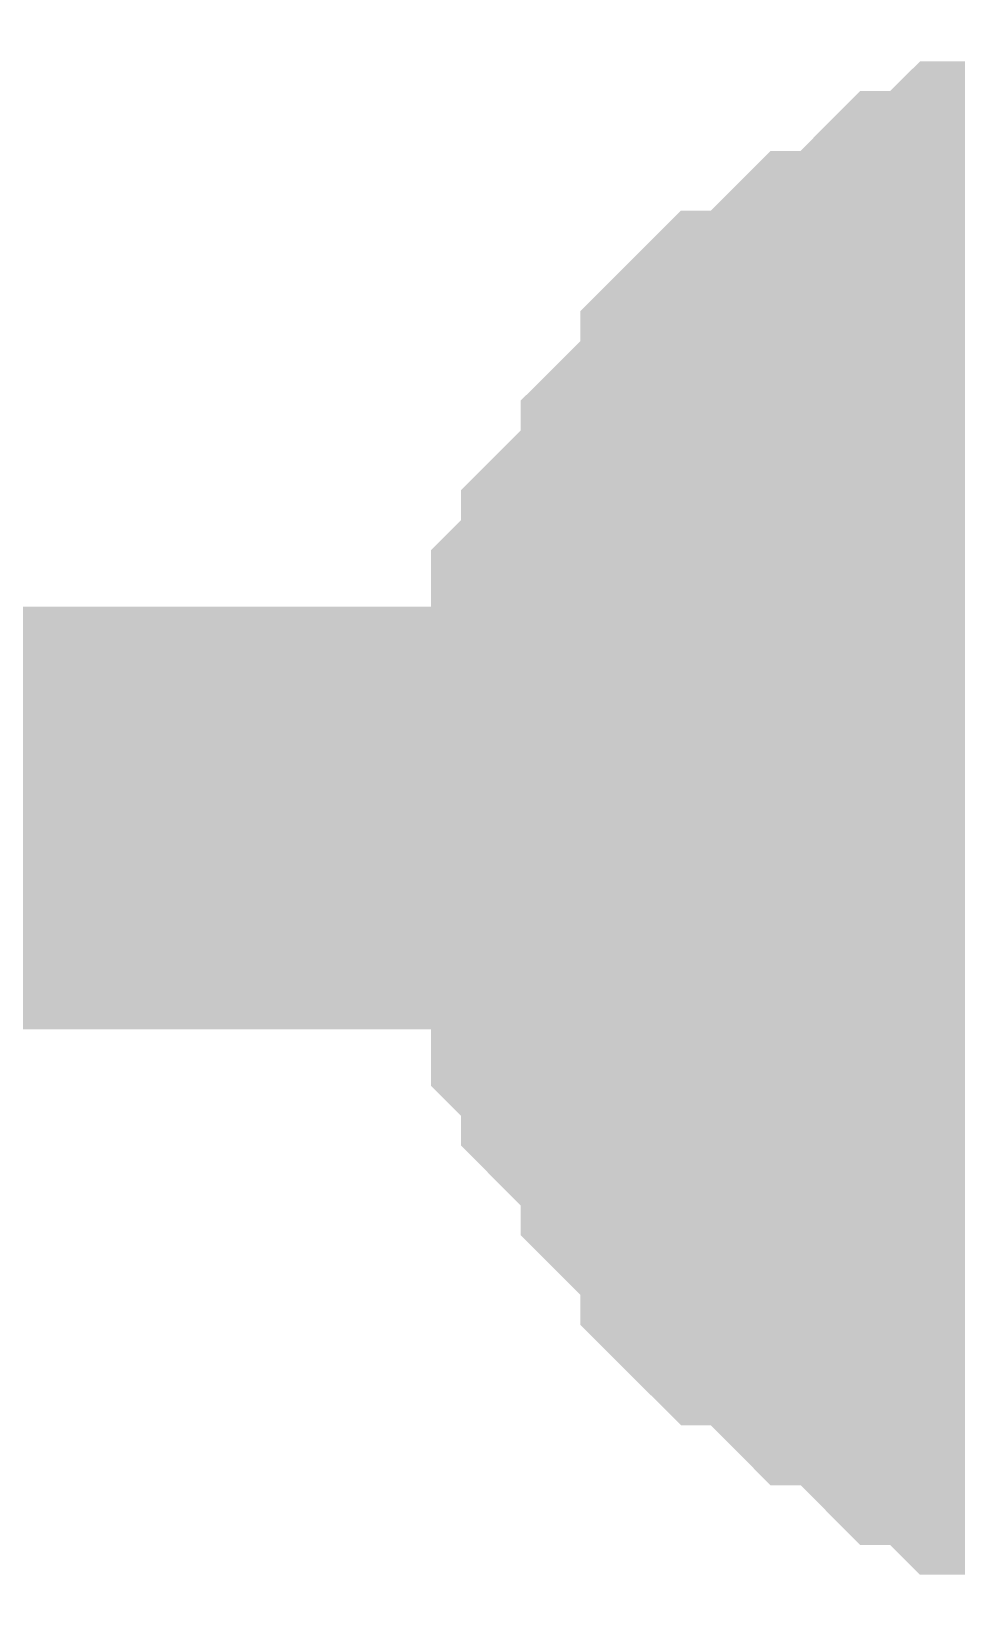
# Model space of a CAD drawing. Header units: millimetres. Extents: x 0 to 594, y 0 to 420.
# Drawn here: x 388.866 to 389.522, y 367.731 to 368.846 of the extents above; entities that cross this region are included whole.
import ezdxf

# ---------------------------------------------------------------- set-up
doc = ezdxf.new("R2010")
doc.units = ezdxf.units.MM
doc.layers.add('Sheet', color=255, linetype='Continuous')

msp = doc.modelspace()

# ---------------------------------------------------------------- linework, layer by layer
at = {"layer": 'Sheet', "color": 0}
for points, const_width in [([(389.1775, 368.2885), (389.1775, 368.3096), (389.1775, 368.3308), (389.1775, 368.3731), (389.1775, 368.3943), (389.1987, 368.4155), (389.1987, 368.4367), (389.1987, 368.4578), (389.2199, 368.479), (389.2199, 368.5002), (389.241, 368.5213), (389.2622, 368.5425), (389.2622, 368.5637), (389.2834, 368.5848), (389.3045, 368.606), (389.3045, 368.6272), (389.3257, 368.6483), (389.3469, 368.6695), (389.368, 368.6695), (389.3892, 368.6907), (389.4103, 368.7118), (389.4315, 368.7118), (389.4527, 368.733), (389.4738, 368.7542), (389.495, 368.7542), (389.5162, 368.7753), (389.5373, 368.7753), (389.5585, 368.7753), (389.5797, 368.7965)], 0.0991), ([(389.1775, 368.2885), (389.1775, 368.3096), (389.1775, 368.3308), (389.1775, 368.3731), (389.1775, 368.3943), (389.1987, 368.4155), (389.1987, 368.4367), (389.1987, 368.4578), (389.2199, 368.479), (389.2199, 368.5002), (389.241, 368.5213), (389.2622, 368.5425), (389.2622, 368.5637), (389.2834, 368.5848), (389.3045, 368.606), (389.3045, 368.6272), (389.3257, 368.6483), (389.3469, 368.6695), (389.368, 368.6695), (389.3892, 368.6907), (389.4103, 368.7118), (389.4315, 368.7118), (389.4527, 368.733), (389.4738, 368.7542), (389.495, 368.7542), (389.5162, 368.7753), (389.5373, 368.7753), (389.5585, 368.7753), (389.5797, 368.7965)], 0.0991), ([(389.1775, 368.2885), (389.1775, 368.3096), (389.1775, 368.3308), (389.1775, 368.3731), (389.1775, 368.3943), (389.1987, 368.4155), (389.1987, 368.4367), (389.1987, 368.4578), (389.2199, 368.479), (389.2199, 368.5002), (389.241, 368.5213), (389.2622, 368.5425), (389.2622, 368.5637), (389.2834, 368.5848), (389.3045, 368.606), (389.3045, 368.6272), (389.3257, 368.6483), (389.3469, 368.6695), (389.368, 368.6695), (389.3892, 368.6907), (389.4103, 368.7118), (389.4315, 368.7118), (389.4527, 368.733), (389.4738, 368.7542), (389.495, 368.7542), (389.5162, 368.7753), (389.5373, 368.7753), (389.5585, 368.7753), (389.5797, 368.7965)], 0.0991), ([(389.1775, 368.2885), (389.1775, 368.3096), (389.1775, 368.3308), (389.1775, 368.3731), (389.1775, 368.3943), (389.1987, 368.4155), (389.1987, 368.4367), (389.1987, 368.4578), (389.2199, 368.479), (389.2199, 368.5002), (389.241, 368.5213), (389.2622, 368.5425), (389.2622, 368.5637), (389.2834, 368.5848), (389.3045, 368.606), (389.3045, 368.6272), (389.3257, 368.6483), (389.3469, 368.6695), (389.368, 368.6695), (389.3892, 368.6907), (389.4103, 368.7118), (389.4315, 368.7118), (389.4527, 368.733), (389.4738, 368.7542), (389.495, 368.7542), (389.5162, 368.7753), (389.5373, 368.7753), (389.5585, 368.7753), (389.5797, 368.7965)], 0.0991), ([(389.1775, 368.2885), (389.1775, 368.3096), (389.1775, 368.3308), (389.1775, 368.3731), (389.1775, 368.3943), (389.1987, 368.4155), (389.1987, 368.4367), (389.1987, 368.4578), (389.2199, 368.479), (389.2199, 368.5002), (389.241, 368.5213), (389.2622, 368.5425), (389.2622, 368.5637), (389.2834, 368.5848), (389.3045, 368.606), (389.3045, 368.6272), (389.3257, 368.6483), (389.3469, 368.6695), (389.368, 368.6695), (389.3892, 368.6907), (389.4103, 368.7118), (389.4315, 368.7118), (389.4527, 368.733), (389.4738, 368.7542), (389.495, 368.7542), (389.5162, 368.7753), (389.5373, 368.7753), (389.5585, 368.7753), (389.5797, 368.7965)], 0.0991), ([(389.1775, 368.2885), (389.1775, 368.3096), (389.1775, 368.3308), (389.1775, 368.3731), (389.1775, 368.3943), (389.1987, 368.4155), (389.1987, 368.4367), (389.1987, 368.4578), (389.2199, 368.479), (389.2199, 368.5002), (389.241, 368.5213), (389.2622, 368.5425), (389.2622, 368.5637), (389.2834, 368.5848), (389.3045, 368.606), (389.3045, 368.6272), (389.3257, 368.6483), (389.3469, 368.6695), (389.368, 368.6695), (389.3892, 368.6907), (389.4103, 368.7118), (389.4315, 368.7118), (389.4527, 368.733), (389.4738, 368.7542), (389.495, 368.7542), (389.5162, 368.7753), (389.5373, 368.7753), (389.5585, 368.7753), (389.5797, 368.7965)], 0.0991), ([(389.1775, 368.2885), (389.1775, 368.3096), (389.1775, 368.3308), (389.1775, 368.3731), (389.1775, 368.3943), (389.1987, 368.4155), (389.1987, 368.4367), (389.1987, 368.4578), (389.2199, 368.479), (389.2199, 368.5002), (389.241, 368.5213), (389.2622, 368.5425), (389.2622, 368.5637), (389.2834, 368.5848), (389.3045, 368.606), (389.3045, 368.6272), (389.3257, 368.6483), (389.3469, 368.6695), (389.368, 368.6695), (389.3892, 368.6907), (389.4103, 368.7118), (389.4315, 368.7118), (389.4527, 368.733), (389.4738, 368.7542), (389.495, 368.7542), (389.5162, 368.7753), (389.5373, 368.7753), (389.5585, 368.7753), (389.5797, 368.7965)], 0.0991), ([(389.1775, 368.2885), (389.1775, 368.3096), (389.1775, 368.3308), (389.1775, 368.3731), (389.1775, 368.3943), (389.1987, 368.4155), (389.1987, 368.4367), (389.1987, 368.4578), (389.2199, 368.479), (389.2199, 368.5002), (389.241, 368.5213), (389.2622, 368.5425), (389.2622, 368.5637), (389.2834, 368.5848), (389.3045, 368.606), (389.3045, 368.6272), (389.3257, 368.6483), (389.3469, 368.6695), (389.368, 368.6695), (389.3892, 368.6907), (389.4103, 368.7118), (389.4315, 368.7118), (389.4527, 368.733), (389.4738, 368.7542), (389.495, 368.7542), (389.5162, 368.7753), (389.5373, 368.7753), (389.5585, 368.7753), (389.5797, 368.7965)], 0.0991), ([(389.1775, 368.2885), (389.1775, 368.3096), (389.1775, 368.3308), (389.1775, 368.3731), (389.1775, 368.3943), (389.1987, 368.4155), (389.1987, 368.4367), (389.1987, 368.4578), (389.2199, 368.479), (389.2199, 368.5002), (389.241, 368.5213), (389.2622, 368.5425), (389.2622, 368.5637), (389.2834, 368.5848), (389.3045, 368.606), (389.3045, 368.6272), (389.3257, 368.6483), (389.3469, 368.6695), (389.368, 368.6695), (389.3892, 368.6907), (389.4103, 368.7118), (389.4315, 368.7118), (389.4527, 368.733), (389.4738, 368.7542), (389.495, 368.7542), (389.5162, 368.7753), (389.5373, 368.7753), (389.5585, 368.7753), (389.5797, 368.7965)], 0.0991), ([(389.1775, 368.2885), (389.1775, 368.3096), (389.1775, 368.3308), (389.1775, 368.3731), (389.1775, 368.3943), (389.1987, 368.4155), (389.1987, 368.4367), (389.1987, 368.4578), (389.2199, 368.479), (389.2199, 368.5002), (389.241, 368.5213), (389.2622, 368.5425), (389.2622, 368.5637), (389.2834, 368.5848), (389.3045, 368.606), (389.3045, 368.6272), (389.3257, 368.6483), (389.3469, 368.6695), (389.368, 368.6695), (389.3892, 368.6907), (389.4103, 368.7118), (389.4315, 368.7118), (389.4527, 368.733), (389.4738, 368.7542), (389.495, 368.7542), (389.5162, 368.7753), (389.5373, 368.7753), (389.5585, 368.7753), (389.5797, 368.7965)], 0.0991), ([(389.1775, 368.2885), (389.1775, 368.3096), (389.1775, 368.3308), (389.1775, 368.3731), (389.1775, 368.3943), (389.1987, 368.4155), (389.1987, 368.4367), (389.1987, 368.4578), (389.2199, 368.479), (389.2199, 368.5002), (389.241, 368.5213), (389.2622, 368.5425), (389.2622, 368.5637), (389.2834, 368.5848), (389.3045, 368.606), (389.3045, 368.6272), (389.3257, 368.6483), (389.3469, 368.6695), (389.368, 368.6695), (389.3892, 368.6907), (389.4103, 368.7118), (389.4315, 368.7118), (389.4527, 368.733), (389.4738, 368.7542), (389.495, 368.7542), (389.5162, 368.7753), (389.5373, 368.7753), (389.5585, 368.7753), (389.5797, 368.7965)], 0.0991), ([(389.1775, 368.2885), (389.1775, 368.3096), (389.1775, 368.3308), (389.1775, 368.3731), (389.1775, 368.3943), (389.1987, 368.4155), (389.1987, 368.4367), (389.1987, 368.4578), (389.2199, 368.479), (389.2199, 368.5002), (389.241, 368.5213), (389.2622, 368.5425), (389.2622, 368.5637), (389.2834, 368.5848), (389.3045, 368.606), (389.3045, 368.6272), (389.3257, 368.6483), (389.3469, 368.6695), (389.368, 368.6695), (389.3892, 368.6907), (389.4103, 368.7118), (389.4315, 368.7118), (389.4527, 368.733), (389.4738, 368.7542), (389.495, 368.7542), (389.5162, 368.7753), (389.5373, 368.7753), (389.5585, 368.7753), (389.5797, 368.7965)], 0.0991), ([(389.1775, 368.2885), (389.1775, 368.3096), (389.1775, 368.3308), (389.1775, 368.3731), (389.1775, 368.3943), (389.1987, 368.4155), (389.1987, 368.4367), (389.1987, 368.4578), (389.2199, 368.479), (389.2199, 368.5002), (389.241, 368.5213), (389.2622, 368.5425), (389.2622, 368.5637), (389.2834, 368.5848), (389.3045, 368.606), (389.3045, 368.6272), (389.3257, 368.6483), (389.3469, 368.6695), (389.368, 368.6695), (389.3892, 368.6907), (389.4103, 368.7118), (389.4315, 368.7118), (389.4527, 368.733), (389.4738, 368.7542), (389.495, 368.7542), (389.5162, 368.7753), (389.5373, 368.7753), (389.5585, 368.7753), (389.5797, 368.7965)], 0.0991), ([(389.1775, 368.2885), (389.1775, 368.3096), (389.1775, 368.3308), (389.1775, 368.3731), (389.1775, 368.3943), (389.1987, 368.4155), (389.1987, 368.4367), (389.1987, 368.4578), (389.2199, 368.479), (389.2199, 368.5002), (389.241, 368.5213), (389.2622, 368.5425), (389.2622, 368.5637), (389.2834, 368.5848), (389.3045, 368.606), (389.3045, 368.6272), (389.3257, 368.6483), (389.3469, 368.6695), (389.368, 368.6695), (389.3892, 368.6907), (389.4103, 368.7118), (389.4315, 368.7118), (389.4527, 368.733), (389.4738, 368.7542), (389.495, 368.7542), (389.5162, 368.7753), (389.5373, 368.7753), (389.5585, 368.7753), (389.5797, 368.7965)], 0.0991), ([(389.1775, 368.2885), (389.1775, 368.3096), (389.1775, 368.3308), (389.1775, 368.3731), (389.1775, 368.3943), (389.1987, 368.4155), (389.1987, 368.4367), (389.1987, 368.4578), (389.2199, 368.479), (389.2199, 368.5002), (389.241, 368.5213), (389.2622, 368.5425), (389.2622, 368.5637), (389.2834, 368.5848), (389.3045, 368.606), (389.3045, 368.6272), (389.3257, 368.6483), (389.3469, 368.6695), (389.368, 368.6695), (389.3892, 368.6907), (389.4103, 368.7118), (389.4315, 368.7118), (389.4527, 368.733), (389.4738, 368.7542), (389.495, 368.7542), (389.5162, 368.7753), (389.5373, 368.7753), (389.5585, 368.7753), (389.5797, 368.7965)], 0.0991), ([(389.1775, 368.2885), (389.1775, 368.3096), (389.1775, 368.3308), (389.1775, 368.3731), (389.1775, 368.3943), (389.1987, 368.4155), (389.1987, 368.4367), (389.1987, 368.4578), (389.2199, 368.479), (389.2199, 368.5002), (389.241, 368.5213), (389.2622, 368.5425), (389.2622, 368.5637), (389.2834, 368.5848), (389.3045, 368.606), (389.3045, 368.6272), (389.3257, 368.6483), (389.3469, 368.6695), (389.368, 368.6695), (389.3892, 368.6907), (389.4103, 368.7118), (389.4315, 368.7118), (389.4527, 368.733), (389.4738, 368.7542), (389.495, 368.7542), (389.5162, 368.7753), (389.5373, 368.7753), (389.5585, 368.7753), (389.5797, 368.7965)], 0.0991), ([(389.6855, 368.2885), (385.9815, 368.2885)], 0.2997), ([(389.5797, 367.7805), (389.5585, 367.8016), (389.5373, 367.8016), (389.5162, 367.8016), (389.495, 367.8228), (389.4738, 367.8228), (389.4527, 367.844), (389.4315, 367.8651), (389.4103, 367.8651), (389.3892, 367.8863), (389.368, 367.9075), (389.3469, 367.9075), (389.3257, 367.9286), (389.3045, 367.9498), (389.3045, 367.971), (389.2834, 367.9921), (389.2622, 368.0133), (389.2622, 368.0345), (389.241, 368.0556), (389.2199, 368.0768), (389.2199, 368.098), (389.1987, 368.1191), (389.1987, 368.1403), (389.1987, 368.1615), (389.1775, 368.1826), (389.1775, 368.2038), (389.1775, 368.2461), (389.1775, 368.2673), (389.1775, 368.2885)], 0.0991), ([(389.1775, 368.2885), (389.1775, 368.2885)], 0.0991), ([(389.5797, 367.7805), (389.5585, 367.8016), (389.5373, 367.8016), (389.5162, 367.8016), (389.495, 367.8228), (389.4738, 367.8228), (389.4527, 367.844), (389.4315, 367.8651), (389.4103, 367.8651), (389.3892, 367.8863), (389.368, 367.9075), (389.3469, 367.9075), (389.3257, 367.9286), (389.3045, 367.9498), (389.3045, 367.971), (389.2834, 367.9921), (389.2622, 368.0133), (389.2622, 368.0345), (389.241, 368.0556), (389.2199, 368.0768), (389.2199, 368.098), (389.1987, 368.1191), (389.1987, 368.1403), (389.1987, 368.1615), (389.1775, 368.1826), (389.1775, 368.2038), (389.1775, 368.2461), (389.1775, 368.2673), (389.1775, 368.2885)], 0.0991), ([(389.1775, 368.2885), (389.1775, 368.2885)], 0.0991), ([(389.5797, 367.7805), (389.5585, 367.8016), (389.5373, 367.8016), (389.5162, 367.8016), (389.495, 367.8228), (389.4738, 367.8228), (389.4527, 367.844), (389.4315, 367.8651), (389.4103, 367.8651), (389.3892, 367.8863), (389.368, 367.9075), (389.3469, 367.9075), (389.3257, 367.9286), (389.3045, 367.9498), (389.3045, 367.971), (389.2834, 367.9921), (389.2622, 368.0133), (389.2622, 368.0345), (389.241, 368.0556), (389.2199, 368.0768), (389.2199, 368.098), (389.1987, 368.1191), (389.1987, 368.1403), (389.1987, 368.1615), (389.1775, 368.1826), (389.1775, 368.2038), (389.1775, 368.2461), (389.1775, 368.2673), (389.1775, 368.2885)], 0.0991), ([(389.1775, 368.2885), (389.1775, 368.2885)], 0.0991), ([(389.5797, 367.7805), (389.5585, 367.8016), (389.5373, 367.8016), (389.5162, 367.8016), (389.495, 367.8228), (389.4738, 367.8228), (389.4527, 367.844), (389.4315, 367.8651), (389.4103, 367.8651), (389.3892, 367.8863), (389.368, 367.9075), (389.3469, 367.9075), (389.3257, 367.9286), (389.3045, 367.9498), (389.3045, 367.971), (389.2834, 367.9921), (389.2622, 368.0133), (389.2622, 368.0345), (389.241, 368.0556), (389.2199, 368.0768), (389.2199, 368.098), (389.1987, 368.1191), (389.1987, 368.1403), (389.1987, 368.1615), (389.1775, 368.1826), (389.1775, 368.2038), (389.1775, 368.2461), (389.1775, 368.2673), (389.1775, 368.2885)], 0.0991), ([(389.1775, 368.2885), (389.1775, 368.2885)], 0.0991), ([(389.5797, 367.7805), (389.5585, 367.8016), (389.5373, 367.8016), (389.5162, 367.8016), (389.495, 367.8228), (389.4738, 367.8228), (389.4527, 367.844), (389.4315, 367.8651), (389.4103, 367.8651), (389.3892, 367.8863), (389.368, 367.9075), (389.3469, 367.9075), (389.3257, 367.9286), (389.3045, 367.9498), (389.3045, 367.971), (389.2834, 367.9921), (389.2622, 368.0133), (389.2622, 368.0345), (389.241, 368.0556), (389.2199, 368.0768), (389.2199, 368.098), (389.1987, 368.1191), (389.1987, 368.1403), (389.1987, 368.1615), (389.1775, 368.1826), (389.1775, 368.2038), (389.1775, 368.2461), (389.1775, 368.2673), (389.1775, 368.2885)], 0.0991), ([(389.1775, 368.2885), (389.1775, 368.2885)], 0.0991), ([(389.5797, 367.7805), (389.5585, 367.8016), (389.5373, 367.8016), (389.5162, 367.8016), (389.495, 367.8228), (389.4738, 367.8228), (389.4527, 367.844), (389.4315, 367.8651), (389.4103, 367.8651), (389.3892, 367.8863), (389.368, 367.9075), (389.3469, 367.9075), (389.3257, 367.9286), (389.3045, 367.9498), (389.3045, 367.971), (389.2834, 367.9921), (389.2622, 368.0133), (389.2622, 368.0345), (389.241, 368.0556), (389.2199, 368.0768), (389.2199, 368.098), (389.1987, 368.1191), (389.1987, 368.1403), (389.1987, 368.1615), (389.1775, 368.1826), (389.1775, 368.2038), (389.1775, 368.2461), (389.1775, 368.2673), (389.1775, 368.2885)], 0.0991), ([(389.1775, 368.2885), (389.1775, 368.2885)], 0.0991), ([(389.5797, 367.7805), (389.5585, 367.8016), (389.5373, 367.8016), (389.5162, 367.8016), (389.495, 367.8228), (389.4738, 367.8228), (389.4527, 367.844), (389.4315, 367.8651), (389.4103, 367.8651), (389.3892, 367.8863), (389.368, 367.9075), (389.3469, 367.9075), (389.3257, 367.9286), (389.3045, 367.9498), (389.3045, 367.971), (389.2834, 367.9921), (389.2622, 368.0133), (389.2622, 368.0345), (389.241, 368.0556), (389.2199, 368.0768), (389.2199, 368.098), (389.1987, 368.1191), (389.1987, 368.1403), (389.1987, 368.1615), (389.1775, 368.1826), (389.1775, 368.2038), (389.1775, 368.2461), (389.1775, 368.2673), (389.1775, 368.2885)], 0.0991), ([(389.1775, 368.2885), (389.1775, 368.2885)], 0.0991), ([(389.5797, 367.7805), (389.5585, 367.8016), (389.5373, 367.8016), (389.5162, 367.8016), (389.495, 367.8228), (389.4738, 367.8228), (389.4527, 367.844), (389.4315, 367.8651), (389.4103, 367.8651), (389.3892, 367.8863), (389.368, 367.9075), (389.3469, 367.9075), (389.3257, 367.9286), (389.3045, 367.9498), (389.3045, 367.971), (389.2834, 367.9921), (389.2622, 368.0133), (389.2622, 368.0345), (389.241, 368.0556), (389.2199, 368.0768), (389.2199, 368.098), (389.1987, 368.1191), (389.1987, 368.1403), (389.1987, 368.1615), (389.1775, 368.1826), (389.1775, 368.2038), (389.1775, 368.2461), (389.1775, 368.2673), (389.1775, 368.2885)], 0.0991), ([(389.1775, 368.2885), (389.1775, 368.2885)], 0.0991), ([(389.5797, 367.7805), (389.5585, 367.8016), (389.5373, 367.8016), (389.5162, 367.8016), (389.495, 367.8228), (389.4738, 367.8228), (389.4527, 367.844), (389.4315, 367.8651), (389.4103, 367.8651), (389.3892, 367.8863), (389.368, 367.9075), (389.3469, 367.9075), (389.3257, 367.9286), (389.3045, 367.9498), (389.3045, 367.971), (389.2834, 367.9921), (389.2622, 368.0133), (389.2622, 368.0345), (389.241, 368.0556), (389.2199, 368.0768), (389.2199, 368.098), (389.1987, 368.1191), (389.1987, 368.1403), (389.1987, 368.1615), (389.1775, 368.1826), (389.1775, 368.2038), (389.1775, 368.2461), (389.1775, 368.2673), (389.1775, 368.2885)], 0.0991), ([(389.1775, 368.2885), (389.1775, 368.2885)], 0.0991), ([(389.5797, 367.7805), (389.5585, 367.8016), (389.5373, 367.8016), (389.5162, 367.8016), (389.495, 367.8228), (389.4738, 367.8228), (389.4527, 367.844), (389.4315, 367.8651), (389.4103, 367.8651), (389.3892, 367.8863), (389.368, 367.9075), (389.3469, 367.9075), (389.3257, 367.9286), (389.3045, 367.9498), (389.3045, 367.971), (389.2834, 367.9921), (389.2622, 368.0133), (389.2622, 368.0345), (389.241, 368.0556), (389.2199, 368.0768), (389.2199, 368.098), (389.1987, 368.1191), (389.1987, 368.1403), (389.1987, 368.1615), (389.1775, 368.1826), (389.1775, 368.2038), (389.1775, 368.2461), (389.1775, 368.2673), (389.1775, 368.2885)], 0.0991), ([(389.1775, 368.2885), (389.1775, 368.2885)], 0.0991), ([(389.5797, 367.7805), (389.5585, 367.8016), (389.5373, 367.8016), (389.5162, 367.8016), (389.495, 367.8228), (389.4738, 367.8228), (389.4527, 367.844), (389.4315, 367.8651), (389.4103, 367.8651), (389.3892, 367.8863), (389.368, 367.9075), (389.3469, 367.9075), (389.3257, 367.9286), (389.3045, 367.9498), (389.3045, 367.971), (389.2834, 367.9921), (389.2622, 368.0133), (389.2622, 368.0345), (389.241, 368.0556), (389.2199, 368.0768), (389.2199, 368.098), (389.1987, 368.1191), (389.1987, 368.1403), (389.1987, 368.1615), (389.1775, 368.1826), (389.1775, 368.2038), (389.1775, 368.2461), (389.1775, 368.2673), (389.1775, 368.2885)], 0.0991), ([(389.1775, 368.2885), (389.1775, 368.2885)], 0.0991), ([(389.5797, 367.7805), (389.5585, 367.8016), (389.5373, 367.8016), (389.5162, 367.8016), (389.495, 367.8228), (389.4738, 367.8228), (389.4527, 367.844), (389.4315, 367.8651), (389.4103, 367.8651), (389.3892, 367.8863), (389.368, 367.9075), (389.3469, 367.9075), (389.3257, 367.9286), (389.3045, 367.9498), (389.3045, 367.971), (389.2834, 367.9921), (389.2622, 368.0133), (389.2622, 368.0345), (389.241, 368.0556), (389.2199, 368.0768), (389.2199, 368.098), (389.1987, 368.1191), (389.1987, 368.1403), (389.1987, 368.1615), (389.1775, 368.1826), (389.1775, 368.2038), (389.1775, 368.2461), (389.1775, 368.2673), (389.1775, 368.2885)], 0.0991), ([(389.1775, 368.2885), (389.1775, 368.2885)], 0.0991), ([(389.5797, 367.7805), (389.5585, 367.8016), (389.5373, 367.8016), (389.5162, 367.8016), (389.495, 367.8228), (389.4738, 367.8228), (389.4527, 367.844), (389.4315, 367.8651), (389.4103, 367.8651), (389.3892, 367.8863), (389.368, 367.9075), (389.3469, 367.9075), (389.3257, 367.9286), (389.3045, 367.9498), (389.3045, 367.971), (389.2834, 367.9921), (389.2622, 368.0133), (389.2622, 368.0345), (389.241, 368.0556), (389.2199, 368.0768), (389.2199, 368.098), (389.1987, 368.1191), (389.1987, 368.1403), (389.1987, 368.1615), (389.1775, 368.1826), (389.1775, 368.2038), (389.1775, 368.2461), (389.1775, 368.2673), (389.1775, 368.2885)], 0.0991), ([(389.1775, 368.2885), (389.1775, 368.2885)], 0.0991), ([(389.5797, 367.7805), (389.5585, 367.8016), (389.5373, 367.8016), (389.5162, 367.8016), (389.495, 367.8228), (389.4738, 367.8228), (389.4527, 367.844), (389.4315, 367.8651), (389.4103, 367.8651), (389.3892, 367.8863), (389.368, 367.9075), (389.3469, 367.9075), (389.3257, 367.9286), (389.3045, 367.9498), (389.3045, 367.971), (389.2834, 367.9921), (389.2622, 368.0133), (389.2622, 368.0345), (389.241, 368.0556), (389.2199, 368.0768), (389.2199, 368.098), (389.1987, 368.1191), (389.1987, 368.1403), (389.1987, 368.1615), (389.1775, 368.1826), (389.1775, 368.2038), (389.1775, 368.2461), (389.1775, 368.2673), (389.1775, 368.2885)], 0.0991), ([(389.1775, 368.2885), (389.1775, 368.2885)], 0.0991), ([(389.5797, 367.7805), (389.5585, 367.8016), (389.5373, 367.8016), (389.5162, 367.8016), (389.495, 367.8228), (389.4738, 367.8228), (389.4527, 367.844), (389.4315, 367.8651), (389.4103, 367.8651), (389.3892, 367.8863), (389.368, 367.9075), (389.3469, 367.9075), (389.3257, 367.9286), (389.3045, 367.9498), (389.3045, 367.971), (389.2834, 367.9921), (389.2622, 368.0133), (389.2622, 368.0345), (389.241, 368.0556), (389.2199, 368.0768), (389.2199, 368.098), (389.1987, 368.1191), (389.1987, 368.1403), (389.1987, 368.1615), (389.1775, 368.1826), (389.1775, 368.2038), (389.1775, 368.2461), (389.1775, 368.2673), (389.1775, 368.2885)], 0.0991), ([(389.1775, 368.2885), (389.1775, 368.2885)], 0.0991), ([(389.5797, 367.7805), (389.5585, 367.8016), (389.5373, 367.8016), (389.5162, 367.8016), (389.495, 367.8228), (389.4738, 367.8228), (389.4527, 367.844), (389.4315, 367.8651), (389.4103, 367.8651), (389.3892, 367.8863), (389.368, 367.9075), (389.3469, 367.9075), (389.3257, 367.9286), (389.3045, 367.9498), (389.3045, 367.971), (389.2834, 367.9921), (389.2622, 368.0133), (389.2622, 368.0345), (389.241, 368.0556), (389.2199, 368.0768), (389.2199, 368.098), (389.1987, 368.1191), (389.1987, 368.1403), (389.1987, 368.1615), (389.1775, 368.1826), (389.1775, 368.2038), (389.1775, 368.2461), (389.1775, 368.2673), (389.1775, 368.2885)], 0.0991), ([(389.1775, 368.2885), (389.1775, 368.2885)], 0.0991)]:
    msp.add_lwpolyline(points, dxfattribs=dict(at, const_width=const_width))
at = {"layer": 'Sheet', "color": 0, "const_width": 0.508}
for points in [[(389.4247, 368.2995, 1), (389.9327, 368.2995, 1)], [(389.4247, 368.2993, 1), (389.9327, 368.2993, 1)]]:
    msp.add_lwpolyline(points, format="xyb", close=True, dxfattribs=at)

doc.saveas('drawing.dxf')
